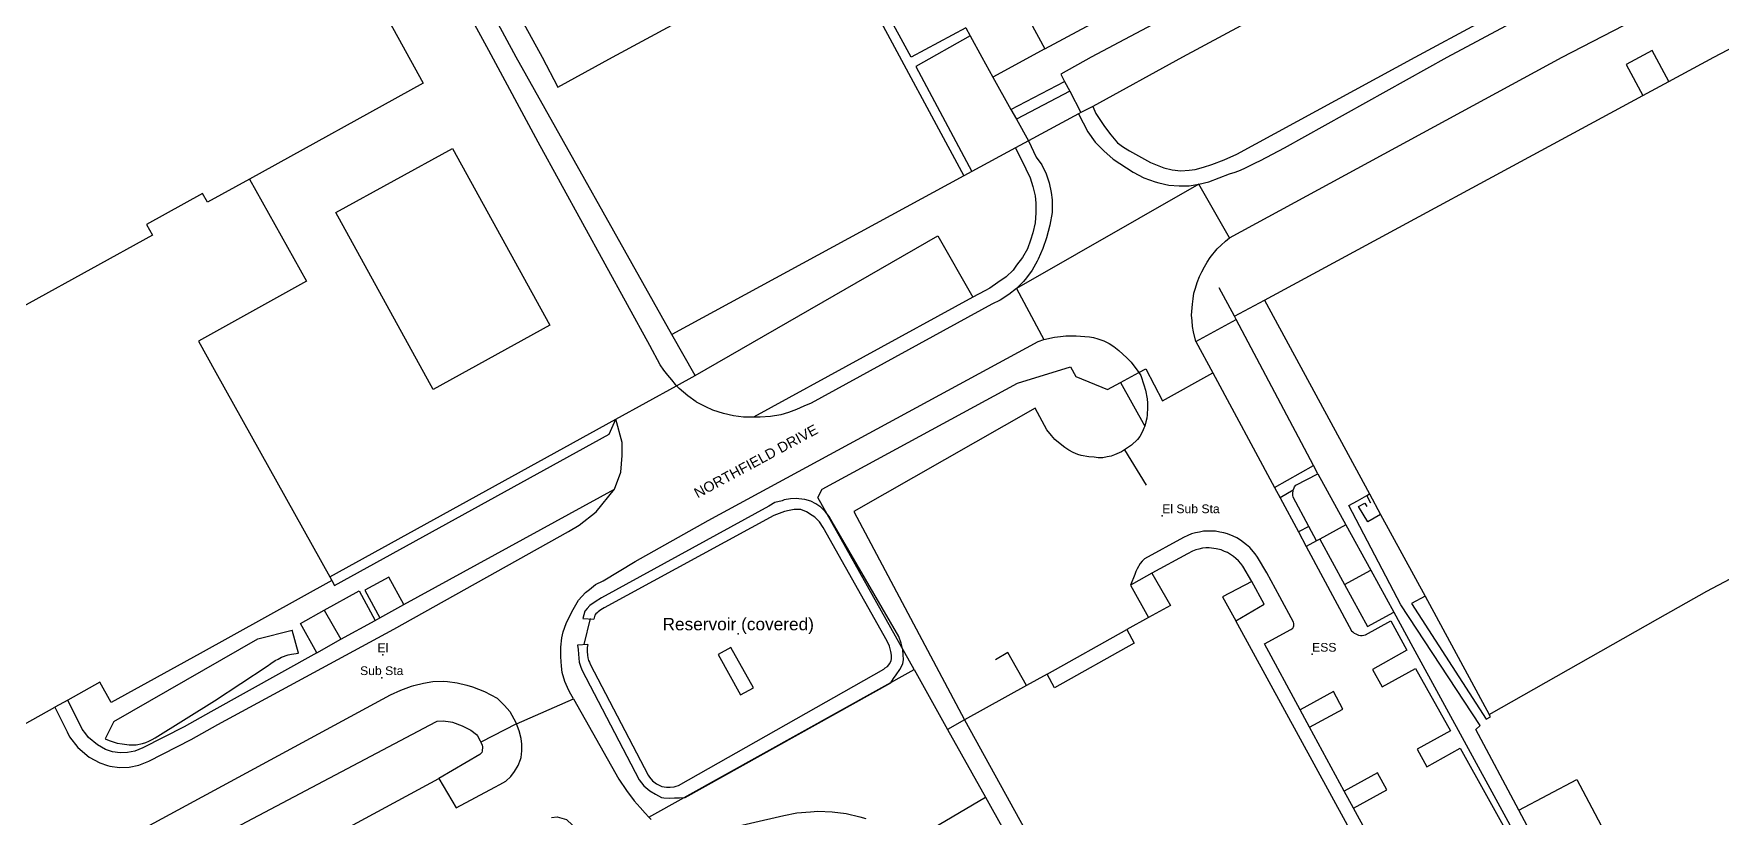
# Model space of a CAD drawing. Header units: millimetres. Extents: x 111502 to 977541, y 8702 to 1044108.
# Drawn here: x 974855.2 to 975073.1, y 475360.5 to 475461.6 of the extents above; entities that cross this region are included whole.
import ezdxf
from ezdxf.enums import TextEntityAlignment as Align

# ---------------------------------------------------------------- set-up
doc = ezdxf.new("R2010")
doc.units = ezdxf.units.MM
doc.header["$LTSCALE"] = 0.25
doc.layers.add('X HVSS Site Background', color=8, linetype='Continuous')
doc.styles.add('DE172433-F6F7-4C85-BB91-2B', font='arial.ttf', dxfattribs={"height": 0.2})

# ---------------------------------------------------------------- blocks, each defined once
blk = doc.blocks.new('OS MAP')
at = {"layer": 'X HVSS Site Background'}
for points in [[(488719.4, 239964.2), (488699.3, 240000), (488675.15, 240044.75), (488651.52, 240088.38), (488590.05, 240201.85), (488595.75, 240207.4)], [(488720.02, 239957.58), (488719.85, 239957.75), (488719.4, 239958.35), (488718.9, 239958.95), (488718.35, 239959.6), (488717.9, 239960.3), (488716.55, 239962.8), (488702.16, 239989.05), (488695.77, 240000.87), (488670.43, 240047.44), (488668.65, 240050.71)], [(488632.75, 240029.71), (488636.5, 240031.77), (488660.68, 240045.06), (488687.29, 239996.64), (488664.88, 239984.27)], [(488835.85, 240041.55), (488836.05, 240040.45), (488836.1, 240039.3), (488836, 240038.2), (488835.95, 240037.95), (488835.65, 240036.8), (488835.25, 240035.7), (488834.7, 240034.7), (488833.8, 240033.4), (488832.65, 240032.3), (488831.8, 240031.55), (488830.5, 240030.6), (488829.15, 240029.75), (488827.75, 240029.05), (488826.65, 240028.6), (488795.85, 240011.9), (488773.55, 240000), (488769.6, 239997.8), (488770.09, 239996.88)], [(488843.25, 240031.15), (488785.3, 240000), (488773.75, 239993.65)], [(488664.88, 239984.27), (488659.45, 239981.27), (488658.82, 239982.41), (488651.58, 239978.42), (488652.35, 239977.02), (488636.42, 239968.23), (488620.35, 239959.38), (488597.41, 240001), (488612.16, 240009.14), (488629.4, 240018.64), (488630.18, 240017.24), (488637.42, 240021.24), (488636.65, 240022.64), (488632.75, 240029.71)], [(488767.55, 240001.1), (488798.05, 240017.5), (488798.8, 240017.8), (488799.4, 240018.3), (488799.8, 240018.75), (488800.3, 240019.45), (488800.65, 240020.15), (488800.75, 240020.4), (488801, 240021.3), (488801.05, 240022.2), (488801.05, 240022.85), (488800.85, 240023.95), (488800.45, 240025.05), (488800.4, 240025.15), (488800.14, 240025.7)], [(488791.4, 239976.7), (488834.35, 240000), (488855.5, 240011), (488873.65, 240020.35), (488880.25, 240023.45), (488881.5, 240023.6), (488882.9, 240023.6), (488884.1, 240023.45), (488885.25, 240023.15), (488886.35, 240022.75), (488886.5, 240022.7), (488887.7, 240022.05), (488888.04, 240021.79)], [(488696.25, 240011.7), (488702.65, 240000), (488704.7, 239996.15), (488711.75, 240000), (488744.6, 240017.8)], [(488773.75, 239993.65), (488774.15, 239992.75), (488775.25, 239991.05), (488776.05, 239990), (488776.95, 239988.95), (488777.7, 239988.4), (488778.5, 239987.9), (488781.2, 239986.4), (488782.9, 239985.7), (488784, 239985.45), (488785.1, 239985.35), (488786.2, 239985.4), (488786.95, 239985.5), (488788.05, 239985.8), (488789.1, 239986.15), (488790.7, 239986.75), (488792.35, 239987.5), (488815.35, 240000), (488823.85, 240004.55), (488832.5, 240009.3), (488841.75, 240014.25), (488849.47, 240018.44)], [(488787.45, 239983.6), (488788.7, 239983.9), (488791.4, 239984.95), (488792.1, 239985.15), (488792.8, 239985.4), (488793.45, 239985.7), (488794.75, 239986.35), (488795.4, 239986.65), (488798.5, 239988.3), (488819.5, 240000), (488832.15, 240006.75), (488846.64, 240014.64), (488847.56, 240015.45), (488848.79, 240017.02), (488849.23, 240017.78), (488849.47, 240018.44)], [(488848.11, 239996.87), (488853.9, 240000), (488874.35, 240010.75), (488875.8, 240011.55), (488877.76, 240012.64)], [(488757.35, 240003.78), (488750.31, 240000), (488746.96, 240006.08), (488751.73, 240008.71)], [(488764.65, 240008.58), (488763.75, 240008.1), (488767.55, 240001.1)], [(488745.17, 240006.81), (488757.08, 239984.67)], [(488757.35, 240003.78), (488757.91, 240002.76)], [(488757.91, 240002.76), (488750.88, 239998.81), (488758.11, 239985.23)], [(488757.91, 240002.76), (488759.4, 240000), (488760.84, 239997.43)], [(488767.55, 240001.1), (488760.84, 239997.43)], [(488848.11, 239996.87), (488845.95, 240000.88), (488842.59, 239999.06), (488844.76, 239995.06)], [(488760.84, 239997.43), (488763.18, 239993.25)], [(488763.18, 239993.25), (488770.09, 239996.88)], [(488770.76, 239995.6), (488763.89, 239991.99)], [(488770.09, 239996.88), (488770.76, 239995.6)], [(488770.76, 239995.6), (488772.2, 239992.85)], [(488795.9, 239968.65), (488844.76, 239995.06)], [(488844.76, 239995.06), (488848.11, 239996.87)], [(488763.18, 239993.25), (488763.89, 239991.99)], [(488773.75, 239993.65), (488772.2, 239992.85)], [(488763.89, 239991.99), (488765.45, 239989.2)], [(488771.9, 239992.7), (488765.45, 239989.2)], [(488772.2, 239992.85), (488771.9, 239992.7)], [(488771.9, 239992.7), (488773.1, 239990.35), (488774.05, 239989.05), (488775.15, 239987.9), (488776.35, 239986.85), (488778.95, 239985.15), (488780.35, 239984.45), (488781.8, 239983.9), (488782.25, 239983.8), (488783.55, 239983.5), (488784.9, 239983.4), (488786.2, 239983.4), (488787.45, 239983.6)], [(488765.45, 239989.2), (488763.75, 239988.3)], [(488765.45, 239989.2), (488766.45, 239987.1), (488767.15, 239986.1), (488767.7, 239984.95), (488768.1, 239983.8), (488768.35, 239982.55), (488768.5, 239981.6), (488768.5, 239979.95), (488768.2, 239978.3), (488767.75, 239976.7), (488767.3, 239975.3), (488766.7, 239973.95), (488766.55, 239973.65), (488765.9, 239972.5), (488765.2, 239971.5), (488764.8, 239971.05), (488763.9, 239970.15)], [(488676.03, 239979.96), (488691.07, 239988.23), (488703.64, 239965.4), (488688.6, 239957.12), (488676.03, 239979.96)], [(488763.75, 239988.3), (488758.11, 239985.23)], [(488763.75, 239988.3), (488765.1, 239985.6), (488765.65, 239984.45), (488766, 239983.3), (488766.3, 239982.1), (488766.4, 239981.15), (488766.4, 239979.9), (488766.3, 239978.6), (488766, 239977.35), (488765.7, 239976.4), (488765.3, 239975.25), (488764.65, 239974.15), (488763.9, 239973.15), (488763.45, 239972.5), (488762.55, 239971.65), (488761.5, 239970.9), (488760.45, 239970.2), (488759.8, 239969.85), (488758.27, 239969.02)], [(488664.88, 239984.27), (488672.22, 239971.11), (488658.29, 239963.35), (488660.55, 239959.3), (488675.26, 239932.92)], [(488757.08, 239984.67), (488719.4, 239964.2)], [(488758.11, 239985.23), (488757.08, 239984.67)], [(488787.45, 239983.6), (488763.9, 239970.15)], [(488791.4, 239976.7), (488787.45, 239983.6)], [(488722.39, 239958.89), (488753.75, 239976.93), (488758.27, 239969.02)], [(488787.05, 239963.3), (488786.75, 239964.55), (488786.6, 239965.25), (488786.55, 239965.95), (488786.5, 239966.7), (488786.6, 239968.1), (488786.7, 239968.8), (488786.8, 239969.55), (488787, 239970.2), (488787.2, 239970.9), (488787.5, 239971.7), (488787.8, 239972.3), (488788.15, 239972.95), (488788.5, 239973.55), (488788.9, 239974.15), (488789.8, 239975.25), (488790.3, 239975.75), (488790.85, 239976.25), (488791.4, 239976.7)], [(488763.9, 239970.15), (488762.9, 239969.35), (488761.8, 239968.65), (488760.7, 239968.1), (488737.4, 239955.35), (488736.45, 239954.95), (488735.5, 239954.5), (488734.45, 239954.15), (488733.45, 239953.85), (488732.15, 239953.6), (488730.8, 239953.55), (488729.95, 239953.55)], [(488758.27, 239969.02), (488729.95, 239953.55)], [(488763.9, 239970.15), (488767.4, 239963.55)], [(488792.05, 239966.55), (488790.05, 239970.25)], [(488792.05, 239966.55), (488795.9, 239968.65)], [(488795.9, 239968.65), (488809.46, 239943.63)], [(488787.05, 239963.3), (488792.25, 239966.15)], [(488792.25, 239966.15), (488792.05, 239966.55)], [(488802.23, 239947.28), (488792.25, 239966.15)], [(488706.7, 239917.15), (488706.35, 239917.75), (488706.1, 239918.25), (488705.6, 239919.4), (488705.25, 239920.55), (488705.15, 239921.4), (488705.05, 239922.6), (488705.05, 239923.85), (488705.2, 239925.05), (488705.35, 239925.8), (488705.75, 239926.9), (488706.3, 239928.05), (488706.65, 239928.7), (488707.35, 239929.9), (488708.25, 239930.9), (488708.75, 239931.3), (488709.55, 239931.95), (488710.55, 239932.4), (488714.65, 239934.9), (488724.1, 239940.2), (488766.7, 239963.3), (488767.4, 239963.55)], [(488722.39, 239958.89), (488719.4, 239964.2)], [(488767.4, 239963.55), (488768.8, 239963.85), (488769.55, 239963.95), (488770.25, 239964.05), (488771.6, 239964.05), (488772.7, 239963.95), (488773.3, 239963.9), (488773.85, 239963.8), (488774.4, 239963.65), (488775.15, 239963.4), (488775.85, 239963.05), (488776.45, 239962.65), (488777.1, 239962.15), (488778.15, 239961.2), (488778.7, 239960.65), (488779.7, 239959.3)], [(488787.05, 239963.3), (488789.22, 239959.26)], [(488720.02, 239957.58), (488722.39, 239958.89)], [(488750.7, 239920.95), (488738.25, 239943.15), (488738.8, 239944.25), (488764, 239957.9), (488770.85, 239960.05), (488771.55, 239958.8), (488775.65, 239957.1), (488777.31, 239958)], [(488777.31, 239958), (488779.7, 239959.3)], [(488779.7, 239959.3), (488780.58, 239959.78), (488782.75, 239955.63), (488789.22, 239959.26)], [(488779.7, 239959.3), (488779.95, 239958.9), (488780.35, 239957.7), (488780.55, 239957), (488780.75, 239955.9), (488780.8, 239955.35), (488780.8, 239954.8), (488780.75, 239953.85), (488780.7, 239953.4), (488780.6, 239952.95), (488780.5, 239952.55), (488780.45, 239952.39)], [(488789.22, 239959.26), (488797.18, 239944.47)], [(488712.19, 239953.27), (488720.02, 239957.58)], [(488729.95, 239953.55), (488728.65, 239953.55), (488727.35, 239953.7), (488726.05, 239954), (488724.7, 239954.45), (488723.8, 239954.85), (488722.6, 239955.47), (488722.55, 239955.5), (488721.45, 239956.3), (488720.9, 239956.75), (488720.35, 239957.25), (488720.02, 239957.58)], [(488777.31, 239958), (488780.45, 239952.39)], [(488777.85, 239949.3), (488777.45, 239949.05), (488776.55, 239948.65), (488776.1, 239948.5), (488775.6, 239948.4), (488775.05, 239948.3), (488774.45, 239948.3), (488773.9, 239948.35), (488773.25, 239948.4), (488772.25, 239948.6), (488771.8, 239948.7), (488771.2, 239948.95), (488770.65, 239949.25), (488770.15, 239949.6), (488769.3, 239950.25), (488768.85, 239950.65), (488768.4, 239951.15), (488767.8, 239951.9), (488766.3, 239954.7), (488742.9, 239941.35), (488757.2, 239914.45)], [(488675.26, 239932.92), (488712.19, 239953.27)], [(488675.52, 239932.45), (488675.87, 239931.82), (488711.29, 239951.34), (488712.19, 239953.27)], [(488712, 239944.25), (488712.81, 239946.44), (488712.97, 239948.58), (488712.97, 239950.24), (488712.19, 239953.27)], [(488780.45, 239952.39), (488780.35, 239952.1), (488780.15, 239951.7), (488779.8, 239951.05), (488779.5, 239950.65), (488778.75, 239949.9), (488777.85, 239949.3)], [(488777.85, 239949.3), (488780.63, 239944.77)], [(488797.18, 239944.47), (488802.23, 239947.28)], [(488802.8, 239946.2), (488802.23, 239947.28)], [(488799.6, 239944.1), (488799.7, 239944.3), (488799.8, 239944.55), (488799.95, 239944.75), (488802.8, 239946.2)], [(488802.8, 239946.2), (488806.4, 239939.65)], [(488639.76, 239916.08), (488640.87, 239913.86), (488641.33, 239912.92), (488641.66, 239912.26), (488642.73, 239910.88), (488644.16, 239909.65), (488645.54, 239908.89), (488646.55, 239908.55), (488646.85, 239908.48), (488648.1, 239908.32), (488649.36, 239908.36), (488650.59, 239908.61), (488651.89, 239909.12), (488657.35, 239911.9), (488660.8, 239913.85), (488683.5, 239926.15), (488706.05, 239938.75), (488707.45, 239939.6), (488709.65, 239941.3), (488712, 239944.25)], [(488684.8, 239929.33), (488712, 239944.25)], [(488708.55, 239924.2), (488707.2, 239924.1), (488707.3, 239923.55), (488707.35, 239922.95), (488707.4, 239922.4), (488707.45, 239921.9), (488707.6, 239921.4), (488707.8, 239920.9), (488715.2, 239906.7), (488715.8, 239905.95), (488716.55, 239905.3), (488717.3, 239904.85), (488718.05, 239904.45), (488718.35, 239904.4), (488719.05, 239904.35), (488719.75, 239904.4), (488720.4, 239904.4), (488721.1, 239904.45), (488747.65, 239919.25), (488748, 239919.8), (488748.35, 239920.25), (488748.85, 239920.95), (488749.2, 239921.7), (488749.3, 239922.25), (488749.25, 239922.85), (488749.2, 239923.5), (488749, 239924.35), (488748.7, 239925.2), (488740.1, 239940), (488739.7, 239940.7), (488739.2, 239941.35), (488738.65, 239941.9), (488738, 239942.35), (488737.35, 239942.7), (488736.55, 239942.9), (488735.8, 239943), (488735.55, 239943.05), (488734.7, 239943), (488733.9, 239942.85), (488733.65, 239942.75), (488732.7, 239942.5), (488731.9, 239942.05), (488710.3, 239930.2), (488709.5, 239929.7), (488708.8, 239929.2), (488708.45, 239928.85), (488708.15, 239928.5), (488707.9, 239927.55), (488709.35, 239927.45)], [(488797.18, 239944.47), (488797.91, 239943.12)], [(488799.6, 239944.1), (488797.91, 239943.12)], [(488797.91, 239943.12), (488800.28, 239938.72)], [(488801.61, 239939.41), (488799.6, 239943.2), (488799.55, 239943.45), (488799.55, 239943.65), (488799.6, 239944.1)], [(488807.89, 239942.74), (488809.1, 239943.43)], [(488809.1, 239943.43), (488809.46, 239943.63)], [(488809.64, 239942.45), (488809.1, 239943.43)], [(488809.46, 239943.63), (488810.9, 239940.97)], [(488708.55, 239924.2), (488708.45, 239923.8), (488708.45, 239923.3), (488708.5, 239922.8), (488708.55, 239922.45), (488708.65, 239922.1), (488708.75, 239921.9), (488708.85, 239921.65), (488716.35, 239907.3), (488716.5, 239907.05), (488716.9, 239906.6), (488717.4, 239906.2), (488718.1, 239905.85), (488718.7, 239905.75), (488719.2, 239905.75), (488719.7, 239905.8), (488719.95, 239905.9), (488720.25, 239906), (488746.75, 239921), (488746.95, 239921.15), (488747.25, 239921.35), (488747.55, 239921.75), (488747.7, 239922.1), (488747.75, 239922.35), (488747.75, 239922.8), (488747.65, 239923.3), (488747.5, 239923.95), (488747.2, 239924.6), (488738.95, 239939.3), (488738.45, 239940), (488737.85, 239940.6), (488737.5, 239940.85), (488736.8, 239941.3), (488736.05, 239941.6), (488735.2, 239941.6), (488734.55, 239941.5), (488733.95, 239941.35), (488732.55, 239940.85), (488710.65, 239928.9), (488710.25, 239928.65), (488709.9, 239928.4), (488709.75, 239928.25), (488709.6, 239928.15), (488709.45, 239927.95), (488709.35, 239927.45)], [(488828.75, 239902.78), (488823.2, 239913.21), (488823.74, 239913.72), (488813.52, 239929.31), (488806.81, 239942.14), (488807.89, 239942.74)], [(488810.9, 239940.97), (488809.26, 239940.01), (488808.06, 239942.01), (488808.84, 239942.44), (488809.12, 239941.98)], [(488810.9, 239940.97), (488816.63, 239930.41)], [(488786.5, 239938.45), (488786, 239938.25), (488785.45, 239938), (488780.4, 239935.25)], [(488788.63, 239938.8), (488788.05, 239938.8), (488787.5, 239938.7), (488787, 239938.6), (488786.5, 239938.45)], [(488797.88, 239930.33), (488796.2, 239933.45), (488795, 239935.45), (488794.7, 239935.9), (488794, 239936.7), (488793.6, 239937.05), (488792.8, 239937.65), (488792.35, 239937.95), (488791.85, 239938.15), (488791.15, 239938.45), (488790.65, 239938.6), (488790.15, 239938.7), (488789.6, 239938.8), (488788.63, 239938.8)], [(488801.61, 239939.41), (488800.28, 239938.72)], [(488800.28, 239938.72), (488801.29, 239936.83)], [(488802.6, 239937.55), (488801.61, 239939.41)], [(488806.4, 239939.65), (488803.05, 239937.8)], [(488806.4, 239939.65), (488809.62, 239933.77)], [(488794.25, 239932.3), (488793.1, 239934.3), (488792.85, 239934.65), (488792.55, 239935), (488792.2, 239935.3), (488791.9, 239935.55), (488791.5, 239935.8), (488791.15, 239936.05), (488790.75, 239936.2), (488790.3, 239936.4), (488789.65, 239936.55), (488788.75, 239936.65), (488788.35, 239936.65), (488787.9, 239936.6), (488787.45, 239936.5), (488787.05, 239936.4), (488786.6, 239936.25), (488785.95, 239935.9), (488781.35, 239933.4)], [(488802.6, 239937.55), (488801.29, 239936.83)], [(488801.29, 239936.83), (488807.15, 239925.95), (488807.3, 239925.8), (488807.5, 239925.65), (488807.7, 239925.55), (488808.05, 239925.4), (488808.3, 239925.35), (488808.5, 239925.35), (488808.95, 239925.45), (488812.2, 239927.25), (488814.3, 239923.45), (488809.85, 239920.95), (488811.1, 239918.7), (488815.4, 239921.1), (488819.9, 239913.05), (488815.6, 239910.65), (488816.85, 239908.4), (488821.15, 239910.8), (488828.6, 239897.4)], [(488803.05, 239937.8), (488802.6, 239937.55)], [(488803.05, 239937.8), (488806.24, 239931.93)], [(488780.4, 239935.25), (488780.1, 239934.95), (488779.85, 239934.65), (488779.45, 239933.95), (488779.3, 239933.6), (488779.15, 239933.2), (488778.6, 239931.83)], [(488824.9, 239915.15), (488846.7, 239927.5), (488853, 239931.05), (488859.05, 239934.25)], [(488675.52, 239932.45), (488658.5, 239923.03), (488647.03, 239916.68), (488645.57, 239919.3), (488641.41, 239916.99)], [(488675.26, 239932.92), (488675.52, 239932.45)], [(488684.8, 239929.33), (488682.88, 239932.89), (488679.78, 239931.21), (488681.71, 239927.64)], [(488781.35, 239933.4), (488779, 239932.06), (488778.6, 239931.83)], [(488781.35, 239933.4), (488783.75, 239929.2), (488780.95, 239927.65)], [(488794.25, 239932.3), (488790.5, 239930.35), (488792.2, 239927.25)], [(488792.2, 239927.25), (488795.85, 239929.4), (488794.25, 239932.3)], [(488806.24, 239931.93), (488809.62, 239933.77)], [(488806.24, 239931.93), (488809.2, 239926.5), (488812.6, 239928.35)], [(488809.62, 239933.77), (488812.6, 239928.35)], [(488674.53, 239928.61), (488679.05, 239931.1), (488681.1, 239927.3)], [(488778.6, 239931.83), (488780.95, 239927.65)], [(488800.5, 239915.75), (488795.9, 239924.25), (488799.3, 239926.1), (488799.45, 239926.2), (488799.55, 239926.3), (488799.65, 239926.45), (488799.7, 239926.6), (488799.7, 239926.9), (488799.65, 239927.05), (488797.88, 239930.33)], [(488816.63, 239930.41), (488814.87, 239929.48)], [(488816.63, 239930.41), (488824.9, 239915.15)], [(488673.55, 239923.1), (488671.45, 239926.9), (488674.53, 239928.61)], [(488674.53, 239928.61), (488676.69, 239924.85)], [(488681.1, 239927.3), (488681.71, 239927.64)], [(488681.71, 239927.64), (488684.8, 239929.33)], [(488708.1, 239924.2), (488708.9, 239927.55)], [(488780.95, 239927.65), (488778.15, 239926.1)], [(488812.6, 239928.35), (488815.05, 239923.85), (488843.9, 239871.05), (488846.1, 239867.04)], [(488814.87, 239929.48), (488824.53, 239914.55), (488825.06, 239914.85), (488824.9, 239915.15)], [(488647.35, 239914.25), (488646.25, 239912), (488646.75, 239911.8), (488647.3, 239911.6), (488647.8, 239911.45), (488648.45, 239911.35), (488649.35, 239911.25), (488650.25, 239911.25), (488651.05, 239911.4), (488651.5, 239911.55), (488651.9, 239911.7), (488652.3, 239911.9), (488652.7, 239912.15), (488660.35, 239916.9), (488667.15, 239921.4), (488667.65, 239921.75), (488668.2, 239922.1), (488668.6, 239922.3), (488669, 239922.55), (488669.85, 239922.85), (488670.3, 239922.95), (488671.2, 239923.05), (488670.4, 239926.05)], [(488647.35, 239914.25), (488665.95, 239924.9), (488670.4, 239926.05)], [(488676.69, 239924.85), (488681.1, 239927.3)], [(488767.85, 239920.35), (488778.15, 239926.1)], [(488778.15, 239926.1), (488779.1, 239924.35), (488768.8, 239918.6), (488767.85, 239920.35)], [(488826.85, 239863.85), (488792.2, 239927.25)], [(488673.55, 239923.1), (488676.69, 239924.85)], [(488725.4, 239922.9), (488728.25, 239917.7), (488729.95, 239918.6), (488727, 239923.8), (488725.4, 239922.9)], [(488673.55, 239923.1), (488659.89, 239915.49), (488656.46, 239913.56), (488651.12, 239910.84), (488650.06, 239910.42), (488649.14, 239910.24), (488648.18, 239910.2), (488647.19, 239910.33), (488647.07, 239910.36), (488646.3, 239910.62), (488645.24, 239911.21), (488644.1, 239912.19), (488643.74, 239912.65), (488643.26, 239913.27), (488641.41, 239916.99)], [(488765.19, 239918.88), (488762.79, 239923.14), (488761.17, 239922.19)], [(488632.7, 239890.3), (488635, 239891.65), (488683.1, 239917.7), (488684.4, 239918.3), (488685.8, 239918.8), (488686.1, 239918.9), (488687.35, 239919.2), (488688.55, 239919.4), (488689.9, 239919.45), (488690.45, 239919.4), (488691.7, 239919.25), (488692.95, 239918.95), (488693.65, 239918.7), (488695.2, 239918.1), (488696.05, 239917.7), (488696.85, 239917.25), (488697.8, 239916.3), (488698.5, 239915.55), (488699, 239914.6), (488699.35, 239913.95)], [(488716.45, 239901.9), (488750.7, 239920.95)], [(488750.7, 239920.95), (488755, 239913.23)], [(488765.19, 239918.88), (488757.2, 239914.45)], [(488767.85, 239920.35), (488765.19, 239918.88)], [(488641.41, 239916.99), (488639.76, 239916.08)], [(488699.35, 239913.95), (488706.7, 239917.15)], [(488706.7, 239917.15), (488712.55, 239906.8), (488713.55, 239905.35), (488714.55, 239904), (488715.3, 239903.15), (488715.95, 239902.4), (488716.45, 239901.9)], [(488801.7, 239913.5), (488806, 239915.85), (488804.8, 239918.1), (488800.5, 239915.75)], [(488634.53, 239913.17), (488634.75, 239913.3), (488639.76, 239916.08)], [(488757.2, 239914.45), (488755, 239913.23)], [(488757.2, 239914.45), (488797.7, 239840.95), (488813.9, 239849.95), (488818.63, 239841.05)], [(488801.7, 239913.5), (488800.5, 239915.75)], [(488634.83, 239885.62), (488688.92, 239914.21), (488689.12, 239914.27), (488689.86, 239914.33), (488690.81, 239914.21), (488691.09, 239914.14), (488692.32, 239913.69), (488693.46, 239913.12), (488694.18, 239912.55), (488694.32, 239912.37), (488694.66, 239911.75), (488694.74, 239911.58)], [(488689.3, 239906.9), (488691.55, 239903.1), (488696.55, 239905.75), (488697.2, 239906.1), (488697.95, 239906.55), (488698.6, 239907.15), (488699.1, 239907.8), (488699.55, 239908.55), (488699.85, 239909.35), (488699.95, 239909.6), (488700.05, 239910.45), (488700.05, 239911.3), (488699.95, 239912.05), (488699.7, 239913.05), (488699.35, 239913.95)], [(488699.35, 239913.95), (488694.74, 239911.58)], [(488755, 239913.23), (488759.88, 239904.47)], [(488806.2, 239905.25), (488801.7, 239913.5)], [(488694.74, 239911.58), (488694.92, 239911.19), (488694.96, 239910.97), (488694.93, 239910.42), (488694.85, 239910.25), (488694.62, 239909.96), (488689.3, 239906.9)], [(488658.18, 239869.45), (488657.3, 239871), (488655, 239875.05), (488651.5, 239881.15), (488649.4, 239885.05), (488668.25, 239895.45), (488670.45, 239891.55), (488672.4, 239892.7), (488670.4, 239896.65), (488689.3, 239906.9)], [(488807.4, 239903.05), (488811.7, 239905.4), (488810.5, 239907.6), (488806.2, 239905.25)], [(488828.75, 239902.78), (488836.21, 239906.74), (488851.09, 239878.71)], [(488752.96, 239896.68), (488753.8, 239897.15), (488752.25, 239899.95), (488759.88, 239904.47)], [(488759.88, 239904.47), (488798.3, 239835.45)], [(488807.4, 239903.05), (488806.2, 239905.25)], [(488703.85, 239901.86), (488704.59, 239901.94), (488705.81, 239901.58), (488706.56, 239900.84), (488707.9, 239898.31), (488708.28, 239897.56), (488708.37, 239897.38), (488709.08, 239895.99), (488709.3, 239894.98), (488709.15, 239893.98), (488708.46, 239893.07)], [(488716.45, 239901.9), (488716.75, 239901.6)], [(488725.8, 239900.25), (488733.85, 239902.1), (488735.55, 239902.45), (488737.3, 239902.6), (488738.25, 239902.65), (488740.1, 239902.6), (488741.9, 239902.35), (488743.65, 239901.95), (488744.45, 239901.7)], [(488814.7, 239889.65), (488807.4, 239903.05)], [(488843.62, 239874.75), (488828.75, 239902.78)]]:
    blk.add_lwpolyline(points, dxfattribs=at)
for p in [(488730.25, 239947.85), (488782.7, 239940.8), (488727.97, 239925.54), (488682.1, 239922.85), (488802.05, 239922.92), (488681.95, 239919.9)]:
    blk.add_point(p, dxfattribs=at)
at = {"layer": 'X HVSS Site Background', "style": 'DE172433-F6F7-4C85-BB91-2B'}
blk.add_text('NORTHFIELD DRIVE', height=1.3125, rotation=28.4, dxfattribs=at).set_placement((488730.25, 239947.85), align=Align.MIDDLE_CENTER)
for s, p in [('El Sub Sta', (488782.7, 239940.8)), ('ESS', (488802.05, 239922.92))]:
    blk.add_text(s, height=1.125, dxfattribs=at).set_placement(p, align=Align.BOTTOM_LEFT)
for s, height, p in [('Reservoir (covered)', 1.5938, (488727.97, 239925.54)), ('El', 1.125, (488682.1, 239922.85)), ('Sub Sta', 1.125, (488681.95, 239919.9))]:
    blk.add_text(s, height=height, dxfattribs=at).set_placement(p, align=Align.BOTTOM_CENTER)

msp = doc.modelspace()

# ---------------------------------------------------------------- block references
at = {"lineweight": 0}
msp.add_blockref('OS MAP', (486218.2, 235458.61), dxfattribs=at)

doc.saveas('drawing.dxf')
